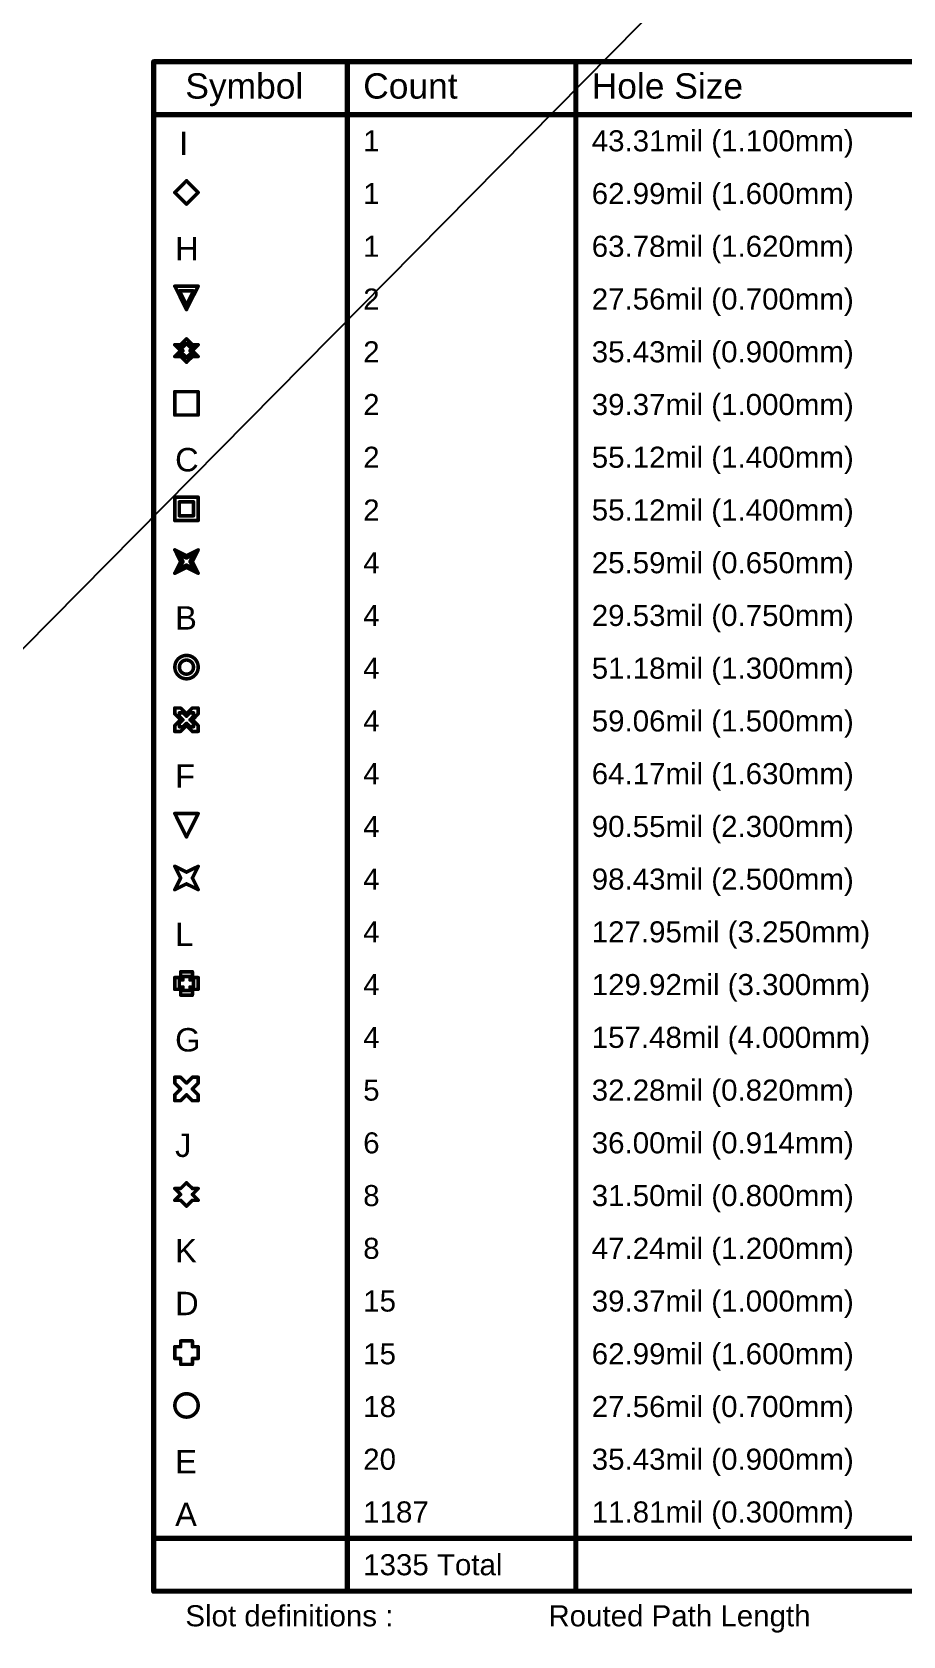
# Model space of a CAD drawing. Header units: inches. Extents: x 0 to 5271, y 0 to 5417.
# Drawn here: x 129.6 to 192.5, y 143.2 to 259 of the extents above; entities that cross this region are included whole.
import ezdxf

# ---------------------------------------------------------------- set-up
doc = ezdxf.new("R2010")
doc.units = ezdxf.units.IN
doc.layers.add('Bottom Solder', color=6, linetype='Continuous')
doc.layers.add('Drill Drawing', color=1, linetype='Continuous')
doc.styles.add('Arial', font='', dxfattribs={"height": 0.2})
doc.styles.get('Arial').set_extended_font_data('Arial')

# ---------------------------------------------------------------- blocks, each defined once
blk = doc.blocks.new('P____PAK_SO_8_B_128')
at = {"layer": 'Bottom Solder'}
blk.add_line((-0.42, 2.19), (-5326.47, 5267.06), dxfattribs=at)

msp = doc.modelspace()

# ---------------------------------------------------------------- linework, layer by layer
at = {"layer": 'Drill Drawing'}
for points in [[(138.37, 256.89, 0.381, 0.381, 0), (448.51, 256.89, 0.381, 0.381, 0)], [(138.37, 146.4, 0.381, 0.381, 0), (138.37, 256.89, 0.381, 0.381, 0)], [(152.36, 146.4, 0.381, 0.381, 0), (152.36, 256.89, 0.381, 0.381, 0)], [(168.86, 146.4, 0.381, 0.381, 0), (168.86, 256.89, 0.381, 0.381, 0)], [(138.37, 253.08, 0.381, 0.381, 0), (448.51, 253.08, 0.381, 0.381, 0)], [(139.89, 247.45, 0.254, 0.254, 0), (140.73, 248.3, 0.254, 0.254, 0)], [(140.73, 248.3, 0.254, 0.254, 0), (141.58, 247.45, 0.254, 0.254, 0)], [(139.89, 247.45, 0.254, 0.254, 0), (140.73, 246.61, 0.254, 0.254, 0)], [(140.73, 246.61, 0.254, 0.254, 0), (141.58, 247.45, 0.254, 0.254, 0)], [(139.89, 240.68, 0.254, 0.254, 0), (141.58, 240.68, 0.254, 0.254, 0)], [(139.89, 240.68, 0.254, 0.254, 0), (140.73, 238.99, 0.254, 0.254, 0)], [(140.22, 240.34, 0.254, 0.254, 0), (141.24, 240.34, 0.254, 0.254, 0)], [(140.22, 240.34, 0.254, 0.254, 0), (140.73, 239.33, 0.254, 0.254, 0)], [(140.73, 238.99, 0.254, 0.254, 0), (141.58, 240.68, 0.254, 0.254, 0)], [(140.73, 239.33, 0.254, 0.254, 0), (141.24, 240.34, 0.254, 0.254, 0)], [(139.89, 236.45, 0.254, 0.254, 0), (140.31, 236.02, 0.254, 0.254, 0)], [(139.89, 236.45, 0.254, 0.254, 0), (140.31, 236.45, 0.254, 0.254, 0)], [(140.22, 236.28, 0.254, 0.254, 0), (140.48, 236.02, 0.254, 0.254, 0)], [(140.22, 236.28, 0.254, 0.254, 0), (140.48, 236.28, 0.254, 0.254, 0)], [(140.31, 236.45, 0.254, 0.254, 0), (140.73, 236.87, 0.254, 0.254, 0)], [(140.48, 236.28, 0.254, 0.254, 0), (140.73, 236.53, 0.254, 0.254, 0)], [(140.73, 236.87, 0.254, 0.254, 0), (141.16, 236.45, 0.254, 0.254, 0)], [(140.73, 236.53, 0.254, 0.254, 0), (140.99, 236.28, 0.254, 0.254, 0)], [(140.99, 236.28, 0.254, 0.254, 0), (141.24, 236.28, 0.254, 0.254, 0)], [(140.99, 236.02, 0.254, 0.254, 0), (141.24, 236.28, 0.254, 0.254, 0)], [(141.16, 236.45, 0.254, 0.254, 0), (141.58, 236.45, 0.254, 0.254, 0)], [(141.16, 236.02, 0.254, 0.254, 0), (141.58, 236.45, 0.254, 0.254, 0)], [(139.89, 235.6, 0.254, 0.254, 0), (140.31, 236.02, 0.254, 0.254, 0)], [(139.89, 235.6, 0.254, 0.254, 0), (140.31, 235.6, 0.254, 0.254, 0)], [(140.22, 235.77, 0.254, 0.254, 0), (140.48, 236.02, 0.254, 0.254, 0)], [(140.22, 235.77, 0.254, 0.254, 0), (140.48, 235.77, 0.254, 0.254, 0)], [(140.31, 235.6, 0.254, 0.254, 0), (140.73, 235.18, 0.254, 0.254, 0)], [(140.48, 235.77, 0.254, 0.254, 0), (140.73, 235.52, 0.254, 0.254, 0)], [(140.73, 235.52, 0.254, 0.254, 0), (140.99, 235.77, 0.254, 0.254, 0)], [(140.73, 235.18, 0.254, 0.254, 0), (141.16, 235.6, 0.254, 0.254, 0)], [(140.99, 236.02, 0.254, 0.254, 0), (141.24, 235.77, 0.254, 0.254, 0)], [(140.99, 235.77, 0.254, 0.254, 0), (141.24, 235.77, 0.254, 0.254, 0)], [(141.16, 236.02, 0.254, 0.254, 0), (141.58, 235.6, 0.254, 0.254, 0)], [(141.16, 235.6, 0.254, 0.254, 0), (141.58, 235.6, 0.254, 0.254, 0)], [(139.89, 233.06, 0.254, 0.254, 0), (141.58, 233.06, 0.254, 0.254, 0)], [(139.89, 231.37, 0.254, 0.254, 0), (139.89, 233.06, 0.254, 0.254, 0)], [(141.58, 231.37, 0.254, 0.254, 0), (141.58, 233.06, 0.254, 0.254, 0)], [(139.89, 231.37, 0.254, 0.254, 0), (141.58, 231.37, 0.254, 0.254, 0)], [(139.89, 225.44, 0.254, 0.254, 0), (141.58, 225.44, 0.254, 0.254, 0)], [(139.89, 223.75, 0.254, 0.254, 0), (139.89, 225.44, 0.254, 0.254, 0)], [(140.22, 225.1, 0.254, 0.254, 0), (141.24, 225.1, 0.254, 0.254, 0)], [(140.22, 224.09, 0.254, 0.254, 0), (140.22, 225.1, 0.254, 0.254, 0)], [(141.24, 224.09, 0.254, 0.254, 0), (141.24, 225.1, 0.254, 0.254, 0)], [(141.58, 223.75, 0.254, 0.254, 0), (141.58, 225.44, 0.254, 0.254, 0)], [(139.89, 223.75, 0.254, 0.254, 0), (141.58, 223.75, 0.254, 0.254, 0)], [(140.22, 224.09, 0.254, 0.254, 0), (141.24, 224.09, 0.254, 0.254, 0)], [(139.89, 221.63, 0.254, 0.254, 0), (140.73, 221.21, 0.254, 0.254, 0)], [(139.89, 221.63, 0.254, 0.254, 0), (140.31, 220.78, 0.254, 0.254, 0)], [(140.22, 221.29, 0.254, 0.254, 0), (140.73, 221.04, 0.254, 0.254, 0)], [(140.22, 221.29, 0.254, 0.254, 0), (140.48, 220.78, 0.254, 0.254, 0)], [(140.73, 221.21, 0.254, 0.254, 0), (141.58, 221.63, 0.254, 0.254, 0)], [(140.73, 221.04, 0.254, 0.254, 0), (141.24, 221.29, 0.254, 0.254, 0)], [(140.99, 220.78, 0.254, 0.254, 0), (141.24, 221.29, 0.254, 0.254, 0)], [(141.16, 220.78, 0.254, 0.254, 0), (141.58, 221.63, 0.254, 0.254, 0)], [(139.89, 219.94, 0.254, 0.254, 0), (140.31, 220.78, 0.254, 0.254, 0)], [(139.89, 219.94, 0.254, 0.254, 0), (140.73, 220.36, 0.254, 0.254, 0)], [(140.22, 220.28, 0.254, 0.254, 0), (140.48, 220.78, 0.254, 0.254, 0)], [(140.22, 220.28, 0.254, 0.254, 0), (140.73, 220.53, 0.254, 0.254, 0)], [(140.73, 220.53, 0.254, 0.254, 0), (141.24, 220.28, 0.254, 0.254, 0)], [(140.73, 220.36, 0.254, 0.254, 0), (141.58, 219.94, 0.254, 0.254, 0)], [(140.99, 220.78, 0.254, 0.254, 0), (141.24, 220.28, 0.254, 0.254, 0)], [(141.16, 220.78, 0.254, 0.254, 0), (141.58, 219.94, 0.254, 0.254, 0)], [(139.89, 209.78, 0.254, 0.254, 0), (139.89, 210.2, 0.254, 0.254, 0)], [(139.89, 210.2, 0.254, 0.254, 0), (140.31, 210.2, 0.254, 0.254, 0)], [(139.89, 209.78, 0.254, 0.254, 0), (140.31, 209.35, 0.254, 0.254, 0)], [(140.22, 209.61, 0.254, 0.254, 0), (140.22, 209.86, 0.254, 0.254, 0)], [(140.22, 209.86, 0.254, 0.254, 0), (140.48, 209.86, 0.254, 0.254, 0)], [(140.22, 209.61, 0.254, 0.254, 0), (140.48, 209.35, 0.254, 0.254, 0)], [(140.31, 210.2, 0.254, 0.254, 0), (140.73, 209.78, 0.254, 0.254, 0)], [(140.48, 209.86, 0.254, 0.254, 0), (140.73, 209.61, 0.254, 0.254, 0)], [(140.73, 209.78, 0.254, 0.254, 0), (141.16, 210.2, 0.254, 0.254, 0)], [(140.73, 209.61, 0.254, 0.254, 0), (140.99, 209.86, 0.254, 0.254, 0)], [(140.99, 209.86, 0.254, 0.254, 0), (141.24, 209.86, 0.254, 0.254, 0)], [(140.99, 209.35, 0.254, 0.254, 0), (141.24, 209.61, 0.254, 0.254, 0)], [(141.16, 210.2, 0.254, 0.254, 0), (141.58, 210.2, 0.254, 0.254, 0)], [(141.16, 209.35, 0.254, 0.254, 0), (141.58, 209.78, 0.254, 0.254, 0)], [(141.24, 209.61, 0.254, 0.254, 0), (141.24, 209.86, 0.254, 0.254, 0)], [(141.58, 209.78, 0.254, 0.254, 0), (141.58, 210.2, 0.254, 0.254, 0)], [(139.89, 208.93, 0.254, 0.254, 0), (140.31, 209.35, 0.254, 0.254, 0)], [(139.89, 208.51, 0.254, 0.254, 0), (139.89, 208.93, 0.254, 0.254, 0)], [(139.89, 208.51, 0.254, 0.254, 0), (140.31, 208.51, 0.254, 0.254, 0)], [(140.22, 209.1, 0.254, 0.254, 0), (140.48, 209.35, 0.254, 0.254, 0)], [(140.22, 208.85, 0.254, 0.254, 0), (140.22, 209.1, 0.254, 0.254, 0)], [(140.22, 208.85, 0.254, 0.254, 0), (140.48, 208.85, 0.254, 0.254, 0)], [(140.31, 208.51, 0.254, 0.254, 0), (140.73, 208.93, 0.254, 0.254, 0)], [(140.48, 208.85, 0.254, 0.254, 0), (140.73, 209.1, 0.254, 0.254, 0)], [(140.73, 209.1, 0.254, 0.254, 0), (140.99, 208.85, 0.254, 0.254, 0)], [(140.73, 208.93, 0.254, 0.254, 0), (141.16, 208.51, 0.254, 0.254, 0)], [(140.99, 209.35, 0.254, 0.254, 0), (141.24, 209.1, 0.254, 0.254, 0)], [(140.99, 208.85, 0.254, 0.254, 0), (141.24, 208.85, 0.254, 0.254, 0)], [(141.16, 209.35, 0.254, 0.254, 0), (141.58, 208.93, 0.254, 0.254, 0)], [(141.16, 208.51, 0.254, 0.254, 0), (141.58, 208.51, 0.254, 0.254, 0)], [(141.24, 208.85, 0.254, 0.254, 0), (141.24, 209.1, 0.254, 0.254, 0)], [(141.58, 208.51, 0.254, 0.254, 0), (141.58, 208.93, 0.254, 0.254, 0)], [(139.89, 202.58, 0.254, 0.254, 0), (141.58, 202.58, 0.254, 0.254, 0)], [(139.89, 202.58, 0.254, 0.254, 0), (140.73, 200.89, 0.254, 0.254, 0)], [(140.73, 200.89, 0.254, 0.254, 0), (141.58, 202.58, 0.254, 0.254, 0)], [(139.89, 198.77, 0.254, 0.254, 0), (140.73, 198.35, 0.254, 0.254, 0)], [(139.89, 198.77, 0.254, 0.254, 0), (140.31, 197.92, 0.254, 0.254, 0)], [(140.73, 198.35, 0.254, 0.254, 0), (141.58, 198.77, 0.254, 0.254, 0)], [(141.16, 197.92, 0.254, 0.254, 0), (141.58, 198.77, 0.254, 0.254, 0)], [(139.89, 197.08, 0.254, 0.254, 0), (140.31, 197.92, 0.254, 0.254, 0)], [(139.89, 197.08, 0.254, 0.254, 0), (140.73, 197.5, 0.254, 0.254, 0)], [(140.73, 197.5, 0.254, 0.254, 0), (141.58, 197.08, 0.254, 0.254, 0)], [(141.16, 197.92, 0.254, 0.254, 0), (141.58, 197.08, 0.254, 0.254, 0)], [(140.31, 190.73, 0.254, 0.254, 0), (140.31, 191.15, 0.254, 0.254, 0)], [(140.31, 191.15, 0.254, 0.254, 0), (141.16, 191.15, 0.254, 0.254, 0)], [(141.16, 190.73, 0.254, 0.254, 0), (141.16, 191.15, 0.254, 0.254, 0)], [(139.89, 189.88, 0.254, 0.254, 0), (139.89, 190.73, 0.254, 0.254, 0)], [(139.89, 190.73, 0.254, 0.254, 0), (140.31, 190.73, 0.254, 0.254, 0)], [(140.22, 190.05, 0.254, 0.254, 0), (140.22, 190.56, 0.254, 0.254, 0)], [(140.22, 190.56, 0.254, 0.254, 0), (140.48, 190.56, 0.254, 0.254, 0)], [(140.22, 190.05, 0.254, 0.254, 0), (140.48, 190.05, 0.254, 0.254, 0)], [(140.48, 190.56, 0.254, 0.254, 0), (140.48, 190.81, 0.254, 0.254, 0)], [(140.48, 190.81, 0.254, 0.254, 0), (140.99, 190.81, 0.254, 0.254, 0)], [(140.48, 189.8, 0.254, 0.254, 0), (140.48, 190.05, 0.254, 0.254, 0)], [(140.99, 190.56, 0.254, 0.254, 0), (140.99, 190.81, 0.254, 0.254, 0)], [(140.99, 190.56, 0.254, 0.254, 0), (141.24, 190.56, 0.254, 0.254, 0)], [(140.99, 190.05, 0.254, 0.254, 0), (141.24, 190.05, 0.254, 0.254, 0)], [(140.99, 189.8, 0.254, 0.254, 0), (140.99, 190.05, 0.254, 0.254, 0)], [(141.16, 190.73, 0.254, 0.254, 0), (141.58, 190.73, 0.254, 0.254, 0)], [(141.24, 190.05, 0.254, 0.254, 0), (141.24, 190.56, 0.254, 0.254, 0)], [(141.58, 189.88, 0.254, 0.254, 0), (141.58, 190.73, 0.254, 0.254, 0)], [(139.89, 189.88, 0.254, 0.254, 0), (140.31, 189.88, 0.254, 0.254, 0)], [(140.31, 189.46, 0.254, 0.254, 0), (140.31, 189.88, 0.254, 0.254, 0)], [(140.31, 189.46, 0.254, 0.254, 0), (141.16, 189.46, 0.254, 0.254, 0)], [(140.48, 189.8, 0.254, 0.254, 0), (140.99, 189.8, 0.254, 0.254, 0)], [(141.16, 189.88, 0.254, 0.254, 0), (141.58, 189.88, 0.254, 0.254, 0)], [(141.16, 189.46, 0.254, 0.254, 0), (141.16, 189.88, 0.254, 0.254, 0)], [(139.89, 183.11, 0.254, 0.254, 0), (139.89, 183.53, 0.254, 0.254, 0)], [(139.89, 183.53, 0.254, 0.254, 0), (140.31, 183.53, 0.254, 0.254, 0)], [(139.89, 183.11, 0.254, 0.254, 0), (140.31, 182.68, 0.254, 0.254, 0)], [(140.31, 183.53, 0.254, 0.254, 0), (140.73, 183.11, 0.254, 0.254, 0)], [(140.73, 183.11, 0.254, 0.254, 0), (141.16, 183.53, 0.254, 0.254, 0)], [(141.16, 183.53, 0.254, 0.254, 0), (141.58, 183.53, 0.254, 0.254, 0)], [(141.16, 182.68, 0.254, 0.254, 0), (141.58, 183.11, 0.254, 0.254, 0)], [(141.58, 183.11, 0.254, 0.254, 0), (141.58, 183.53, 0.254, 0.254, 0)], [(139.89, 182.26, 0.254, 0.254, 0), (140.31, 182.68, 0.254, 0.254, 0)], [(139.89, 181.84, 0.254, 0.254, 0), (139.89, 182.26, 0.254, 0.254, 0)], [(139.89, 181.84, 0.254, 0.254, 0), (140.31, 181.84, 0.254, 0.254, 0)], [(140.31, 181.84, 0.254, 0.254, 0), (140.73, 182.26, 0.254, 0.254, 0)], [(140.73, 182.26, 0.254, 0.254, 0), (141.16, 181.84, 0.254, 0.254, 0)], [(141.16, 182.68, 0.254, 0.254, 0), (141.58, 182.26, 0.254, 0.254, 0)], [(141.16, 181.84, 0.254, 0.254, 0), (141.58, 181.84, 0.254, 0.254, 0)], [(141.58, 181.84, 0.254, 0.254, 0), (141.58, 182.26, 0.254, 0.254, 0)], [(139.89, 175.49, 0.254, 0.254, 0), (140.31, 175.06, 0.254, 0.254, 0)], [(139.89, 175.49, 0.254, 0.254, 0), (140.31, 175.49, 0.254, 0.254, 0)], [(139.89, 174.64, 0.254, 0.254, 0), (140.31, 175.06, 0.254, 0.254, 0)], [(140.31, 175.49, 0.254, 0.254, 0), (140.73, 175.91, 0.254, 0.254, 0)], [(140.73, 175.91, 0.254, 0.254, 0), (141.16, 175.49, 0.254, 0.254, 0)], [(141.16, 175.49, 0.254, 0.254, 0), (141.58, 175.49, 0.254, 0.254, 0)], [(141.16, 175.06, 0.254, 0.254, 0), (141.58, 175.49, 0.254, 0.254, 0)], [(141.16, 175.06, 0.254, 0.254, 0), (141.58, 174.64, 0.254, 0.254, 0)], [(139.89, 174.64, 0.254, 0.254, 0), (140.31, 174.64, 0.254, 0.254, 0)], [(140.31, 174.64, 0.254, 0.254, 0), (140.73, 174.22, 0.254, 0.254, 0)], [(140.73, 174.22, 0.254, 0.254, 0), (141.16, 174.64, 0.254, 0.254, 0)], [(141.16, 174.64, 0.254, 0.254, 0), (141.58, 174.64, 0.254, 0.254, 0)], [(140.31, 164.06, 0.254, 0.254, 0), (140.31, 164.48, 0.254, 0.254, 0)], [(140.31, 164.48, 0.254, 0.254, 0), (141.16, 164.48, 0.254, 0.254, 0)], [(141.16, 164.06, 0.254, 0.254, 0), (141.16, 164.48, 0.254, 0.254, 0)], [(139.89, 163.21, 0.254, 0.254, 0), (139.89, 164.06, 0.254, 0.254, 0)], [(139.89, 164.06, 0.254, 0.254, 0), (140.31, 164.06, 0.254, 0.254, 0)], [(141.16, 164.06, 0.254, 0.254, 0), (141.58, 164.06, 0.254, 0.254, 0)], [(141.58, 163.21, 0.254, 0.254, 0), (141.58, 164.06, 0.254, 0.254, 0)], [(139.89, 163.21, 0.254, 0.254, 0), (140.31, 163.21, 0.254, 0.254, 0)], [(140.31, 162.79, 0.254, 0.254, 0), (140.31, 163.21, 0.254, 0.254, 0)], [(140.31, 162.79, 0.254, 0.254, 0), (141.16, 162.79, 0.254, 0.254, 0)], [(141.16, 163.21, 0.254, 0.254, 0), (141.58, 163.21, 0.254, 0.254, 0)], [(141.16, 162.79, 0.254, 0.254, 0), (141.16, 163.21, 0.254, 0.254, 0)], [(138.37, 150.21, 0.381, 0.381, 0), (448.51, 150.21, 0.381, 0.381, 0)], [(138.37, 146.4, 0.381, 0.381, 0), (448.51, 146.4, 0.381, 0.381, 0)]]:
    msp.add_lwpolyline(points, format="xyseb", dxfattribs=at)
for points in [[(138.27, 256.89, 0.191, 0.191, 1), (138.46, 256.89, 0.191, 0.191, 1)], [(138.27, 256.89, 0.191, 0.191, 1), (138.46, 256.89, 0.191, 0.191, 1)], [(152.26, 256.89, 0.191, 0.191, 1), (152.45, 256.89, 0.191, 0.191, 1)], [(168.77, 256.89, 0.191, 0.191, 1), (168.96, 256.89, 0.191, 0.191, 1)], [(138.27, 253.08, 0.191, 0.191, 1), (138.46, 253.08, 0.191, 0.191, 1)], [(140.67, 248.3, 0.127, 0.127, 1), (140.8, 248.3, 0.127, 0.127, 1)], [(140.67, 248.3, 0.127, 0.127, 1), (140.8, 248.3, 0.127, 0.127, 1)], [(139.82, 247.45, 0.127, 0.127, 1), (139.95, 247.45, 0.127, 0.127, 1)], [(139.82, 247.45, 0.127, 0.127, 1), (139.95, 247.45, 0.127, 0.127, 1)], [(141.52, 247.45, 0.127, 0.127, 1), (141.64, 247.45, 0.127, 0.127, 1)], [(141.52, 247.45, 0.127, 0.127, 1), (141.64, 247.45, 0.127, 0.127, 1)], [(140.67, 246.61, 0.127, 0.127, 1), (140.8, 246.61, 0.127, 0.127, 1)], [(140.67, 246.61, 0.127, 0.127, 1), (140.8, 246.61, 0.127, 0.127, 1)], [(139.82, 240.68, 0.127, 0.127, 1), (139.95, 240.68, 0.127, 0.127, 1)], [(139.82, 240.68, 0.127, 0.127, 1), (139.95, 240.68, 0.127, 0.127, 1)], [(140.16, 240.34, 0.127, 0.127, 1), (140.29, 240.34, 0.127, 0.127, 1)], [(140.16, 240.34, 0.127, 0.127, 1), (140.29, 240.34, 0.127, 0.127, 1)], [(141.18, 240.34, 0.127, 0.127, 1), (141.3, 240.34, 0.127, 0.127, 1)], [(141.18, 240.34, 0.127, 0.127, 1), (141.3, 240.34, 0.127, 0.127, 1)], [(141.52, 240.68, 0.127, 0.127, 1), (141.64, 240.68, 0.127, 0.127, 1)], [(141.52, 240.68, 0.127, 0.127, 1), (141.64, 240.68, 0.127, 0.127, 1)], [(140.67, 239.33, 0.127, 0.127, 1), (140.8, 239.33, 0.127, 0.127, 1)], [(140.67, 239.33, 0.127, 0.127, 1), (140.8, 239.33, 0.127, 0.127, 1)], [(140.67, 238.99, 0.127, 0.127, 1), (140.8, 238.99, 0.127, 0.127, 1)], [(140.67, 238.99, 0.127, 0.127, 1), (140.8, 238.99, 0.127, 0.127, 1)], [(139.82, 236.45, 0.127, 0.127, 1), (139.95, 236.45, 0.127, 0.127, 1)], [(139.82, 236.45, 0.127, 0.127, 1), (139.95, 236.45, 0.127, 0.127, 1)], [(140.16, 236.28, 0.127, 0.127, 1), (140.29, 236.28, 0.127, 0.127, 1)], [(140.16, 236.28, 0.127, 0.127, 1), (140.29, 236.28, 0.127, 0.127, 1)], [(140.25, 236.45, 0.127, 0.127, 1), (140.37, 236.45, 0.127, 0.127, 1)], [(140.25, 236.45, 0.127, 0.127, 1), (140.37, 236.45, 0.127, 0.127, 1)], [(140.41, 236.28, 0.127, 0.127, 1), (140.54, 236.28, 0.127, 0.127, 1)], [(140.41, 236.28, 0.127, 0.127, 1), (140.54, 236.28, 0.127, 0.127, 1)], [(140.67, 236.87, 0.127, 0.127, 1), (140.8, 236.87, 0.127, 0.127, 1)], [(140.67, 236.87, 0.127, 0.127, 1), (140.8, 236.87, 0.127, 0.127, 1)], [(140.67, 236.53, 0.127, 0.127, 1), (140.8, 236.53, 0.127, 0.127, 1)], [(140.67, 236.53, 0.127, 0.127, 1), (140.8, 236.53, 0.127, 0.127, 1)], [(140.92, 236.28, 0.127, 0.127, 1), (141.05, 236.28, 0.127, 0.127, 1)], [(140.92, 236.28, 0.127, 0.127, 1), (141.05, 236.28, 0.127, 0.127, 1)], [(141.09, 236.45, 0.127, 0.127, 1), (141.22, 236.45, 0.127, 0.127, 1)], [(141.09, 236.45, 0.127, 0.127, 1), (141.22, 236.45, 0.127, 0.127, 1)], [(141.18, 236.28, 0.127, 0.127, 1), (141.3, 236.28, 0.127, 0.127, 1)], [(141.18, 236.28, 0.127, 0.127, 1), (141.3, 236.28, 0.127, 0.127, 1)], [(141.52, 236.45, 0.127, 0.127, 1), (141.64, 236.45, 0.127, 0.127, 1)], [(141.52, 236.45, 0.127, 0.127, 1), (141.64, 236.45, 0.127, 0.127, 1)], [(139.82, 235.6, 0.127, 0.127, 1), (139.95, 235.6, 0.127, 0.127, 1)], [(139.82, 235.6, 0.127, 0.127, 1), (139.95, 235.6, 0.127, 0.127, 1)], [(140.16, 235.77, 0.127, 0.127, 1), (140.29, 235.77, 0.127, 0.127, 1)], [(140.16, 235.77, 0.127, 0.127, 1), (140.29, 235.77, 0.127, 0.127, 1)], [(140.25, 236.02, 0.127, 0.127, 1), (140.37, 236.02, 0.127, 0.127, 1)], [(140.25, 236.02, 0.127, 0.127, 1), (140.37, 236.02, 0.127, 0.127, 1)], [(140.25, 235.6, 0.127, 0.127, 1), (140.37, 235.6, 0.127, 0.127, 1)], [(140.25, 235.6, 0.127, 0.127, 1), (140.37, 235.6, 0.127, 0.127, 1)], [(140.41, 236.02, 0.127, 0.127, 1), (140.54, 236.02, 0.127, 0.127, 1)], [(140.41, 236.02, 0.127, 0.127, 1), (140.54, 236.02, 0.127, 0.127, 1)], [(140.41, 235.77, 0.127, 0.127, 1), (140.54, 235.77, 0.127, 0.127, 1)], [(140.41, 235.77, 0.127, 0.127, 1), (140.54, 235.77, 0.127, 0.127, 1)], [(140.67, 235.52, 0.127, 0.127, 1), (140.8, 235.52, 0.127, 0.127, 1)], [(140.67, 235.52, 0.127, 0.127, 1), (140.8, 235.52, 0.127, 0.127, 1)], [(140.67, 235.18, 0.127, 0.127, 1), (140.8, 235.18, 0.127, 0.127, 1)], [(140.67, 235.18, 0.127, 0.127, 1), (140.8, 235.18, 0.127, 0.127, 1)], [(140.92, 236.02, 0.127, 0.127, 1), (141.05, 236.02, 0.127, 0.127, 1)], [(140.92, 236.02, 0.127, 0.127, 1), (141.05, 236.02, 0.127, 0.127, 1)], [(140.92, 235.77, 0.127, 0.127, 1), (141.05, 235.77, 0.127, 0.127, 1)], [(140.92, 235.77, 0.127, 0.127, 1), (141.05, 235.77, 0.127, 0.127, 1)], [(141.09, 236.02, 0.127, 0.127, 1), (141.22, 236.02, 0.127, 0.127, 1)], [(141.09, 236.02, 0.127, 0.127, 1), (141.22, 236.02, 0.127, 0.127, 1)], [(141.09, 235.6, 0.127, 0.127, 1), (141.22, 235.6, 0.127, 0.127, 1)], [(141.09, 235.6, 0.127, 0.127, 1), (141.22, 235.6, 0.127, 0.127, 1)], [(141.18, 235.77, 0.127, 0.127, 1), (141.3, 235.77, 0.127, 0.127, 1)], [(141.18, 235.77, 0.127, 0.127, 1), (141.3, 235.77, 0.127, 0.127, 1)], [(141.52, 235.6, 0.127, 0.127, 1), (141.64, 235.6, 0.127, 0.127, 1)], [(141.52, 235.6, 0.127, 0.127, 1), (141.64, 235.6, 0.127, 0.127, 1)], [(139.82, 233.06, 0.127, 0.127, 1), (139.95, 233.06, 0.127, 0.127, 1)], [(139.82, 233.06, 0.127, 0.127, 1), (139.95, 233.06, 0.127, 0.127, 1)], [(141.52, 233.06, 0.127, 0.127, 1), (141.64, 233.06, 0.127, 0.127, 1)], [(141.52, 233.06, 0.127, 0.127, 1), (141.64, 233.06, 0.127, 0.127, 1)], [(139.82, 231.37, 0.127, 0.127, 1), (139.95, 231.37, 0.127, 0.127, 1)], [(139.82, 231.37, 0.127, 0.127, 1), (139.95, 231.37, 0.127, 0.127, 1)], [(141.52, 231.37, 0.127, 0.127, 1), (141.64, 231.37, 0.127, 0.127, 1)], [(141.52, 231.37, 0.127, 0.127, 1), (141.64, 231.37, 0.127, 0.127, 1)], [(139.82, 225.44, 0.127, 0.127, 1), (139.95, 225.44, 0.127, 0.127, 1)], [(139.82, 225.44, 0.127, 0.127, 1), (139.95, 225.44, 0.127, 0.127, 1)], [(140.16, 225.1, 0.127, 0.127, 1), (140.29, 225.1, 0.127, 0.127, 1)], [(140.16, 225.1, 0.127, 0.127, 1), (140.29, 225.1, 0.127, 0.127, 1)], [(141.18, 225.1, 0.127, 0.127, 1), (141.3, 225.1, 0.127, 0.127, 1)], [(141.18, 225.1, 0.127, 0.127, 1), (141.3, 225.1, 0.127, 0.127, 1)], [(141.52, 225.44, 0.127, 0.127, 1), (141.64, 225.44, 0.127, 0.127, 1)], [(141.52, 225.44, 0.127, 0.127, 1), (141.64, 225.44, 0.127, 0.127, 1)], [(139.82, 223.75, 0.127, 0.127, 1), (139.95, 223.75, 0.127, 0.127, 1)], [(139.82, 223.75, 0.127, 0.127, 1), (139.95, 223.75, 0.127, 0.127, 1)], [(140.16, 224.09, 0.127, 0.127, 1), (140.29, 224.09, 0.127, 0.127, 1)], [(140.16, 224.09, 0.127, 0.127, 1), (140.29, 224.09, 0.127, 0.127, 1)], [(141.18, 224.09, 0.127, 0.127, 1), (141.3, 224.09, 0.127, 0.127, 1)], [(141.18, 224.09, 0.127, 0.127, 1), (141.3, 224.09, 0.127, 0.127, 1)], [(141.52, 223.75, 0.127, 0.127, 1), (141.64, 223.75, 0.127, 0.127, 1)], [(141.52, 223.75, 0.127, 0.127, 1), (141.64, 223.75, 0.127, 0.127, 1)], [(139.82, 221.63, 0.127, 0.127, 1), (139.95, 221.63, 0.127, 0.127, 1)], [(139.82, 221.63, 0.127, 0.127, 1), (139.95, 221.63, 0.127, 0.127, 1)], [(140.16, 221.29, 0.127, 0.127, 1), (140.29, 221.29, 0.127, 0.127, 1)], [(140.16, 221.29, 0.127, 0.127, 1), (140.29, 221.29, 0.127, 0.127, 1)], [(140.67, 221.21, 0.127, 0.127, 1), (140.8, 221.21, 0.127, 0.127, 1)], [(140.67, 221.21, 0.127, 0.127, 1), (140.8, 221.21, 0.127, 0.127, 1)], [(141.18, 221.29, 0.127, 0.127, 1), (141.3, 221.29, 0.127, 0.127, 1)], [(141.18, 221.29, 0.127, 0.127, 1), (141.3, 221.29, 0.127, 0.127, 1)], [(141.52, 221.63, 0.127, 0.127, 1), (141.64, 221.63, 0.127, 0.127, 1)], [(141.52, 221.63, 0.127, 0.127, 1), (141.64, 221.63, 0.127, 0.127, 1)], [(140.16, 220.28, 0.127, 0.127, 1), (140.29, 220.28, 0.127, 0.127, 1)], [(140.16, 220.28, 0.127, 0.127, 1), (140.29, 220.28, 0.127, 0.127, 1)], [(140.25, 220.78, 0.127, 0.127, 1), (140.37, 220.78, 0.127, 0.127, 1)], [(140.25, 220.78, 0.127, 0.127, 1), (140.37, 220.78, 0.127, 0.127, 1)], [(140.41, 220.78, 0.127, 0.127, 1), (140.54, 220.78, 0.127, 0.127, 1)], [(140.41, 220.78, 0.127, 0.127, 1), (140.54, 220.78, 0.127, 0.127, 1)], [(140.67, 221.04, 0.127, 0.127, 1), (140.8, 221.04, 0.127, 0.127, 1)], [(140.67, 221.04, 0.127, 0.127, 1), (140.8, 221.04, 0.127, 0.127, 1)], [(140.67, 220.53, 0.127, 0.127, 1), (140.8, 220.53, 0.127, 0.127, 1)], [(140.67, 220.53, 0.127, 0.127, 1), (140.8, 220.53, 0.127, 0.127, 1)], [(140.67, 220.36, 0.127, 0.127, 1), (140.8, 220.36, 0.127, 0.127, 1)], [(140.67, 220.36, 0.127, 0.127, 1), (140.8, 220.36, 0.127, 0.127, 1)], [(140.92, 220.78, 0.127, 0.127, 1), (141.05, 220.78, 0.127, 0.127, 1)], [(140.92, 220.78, 0.127, 0.127, 1), (141.05, 220.78, 0.127, 0.127, 1)], [(141.09, 220.78, 0.127, 0.127, 1), (141.22, 220.78, 0.127, 0.127, 1)], [(141.09, 220.78, 0.127, 0.127, 1), (141.22, 220.78, 0.127, 0.127, 1)], [(141.18, 220.28, 0.127, 0.127, 1), (141.3, 220.28, 0.127, 0.127, 1)], [(141.18, 220.28, 0.127, 0.127, 1), (141.3, 220.28, 0.127, 0.127, 1)], [(139.82, 219.94, 0.127, 0.127, 1), (139.95, 219.94, 0.127, 0.127, 1)], [(139.82, 219.94, 0.127, 0.127, 1), (139.95, 219.94, 0.127, 0.127, 1)], [(141.52, 219.94, 0.127, 0.127, 1), (141.64, 219.94, 0.127, 0.127, 1)], [(141.52, 219.94, 0.127, 0.127, 1), (141.64, 219.94, 0.127, 0.127, 1)], [(141.58, 213.16, 0.254, 0.254, 1), (139.89, 213.16, 0.254, 0.254, 1)], [(139.82, 213.16, 0.127, 0.127, 1), (139.95, 213.16, 0.127, 0.127, 1)], [(141.24, 213.16, 0.254, 0.254, 1), (140.22, 213.16, 0.254, 0.254, 1)], [(140.16, 213.16, 0.127, 0.127, 1), (140.29, 213.16, 0.127, 0.127, 1)], [(141.18, 213.16, 0.127, 0.127, 1), (141.3, 213.16, 0.127, 0.127, 1)], [(141.52, 213.16, 0.127, 0.127, 1), (141.64, 213.16, 0.127, 0.127, 1)], [(139.82, 210.2, 0.127, 0.127, 1), (139.95, 210.2, 0.127, 0.127, 1)], [(139.82, 210.2, 0.127, 0.127, 1), (139.95, 210.2, 0.127, 0.127, 1)], [(139.82, 209.78, 0.127, 0.127, 1), (139.95, 209.78, 0.127, 0.127, 1)], [(139.82, 209.78, 0.127, 0.127, 1), (139.95, 209.78, 0.127, 0.127, 1)], [(140.16, 209.86, 0.127, 0.127, 1), (140.29, 209.86, 0.127, 0.127, 1)], [(140.16, 209.86, 0.127, 0.127, 1), (140.29, 209.86, 0.127, 0.127, 1)], [(140.16, 209.61, 0.127, 0.127, 1), (140.29, 209.61, 0.127, 0.127, 1)], [(140.16, 209.61, 0.127, 0.127, 1), (140.29, 209.61, 0.127, 0.127, 1)], [(140.25, 210.2, 0.127, 0.127, 1), (140.37, 210.2, 0.127, 0.127, 1)], [(140.25, 210.2, 0.127, 0.127, 1), (140.37, 210.2, 0.127, 0.127, 1)], [(140.41, 209.86, 0.127, 0.127, 1), (140.54, 209.86, 0.127, 0.127, 1)], [(140.41, 209.86, 0.127, 0.127, 1), (140.54, 209.86, 0.127, 0.127, 1)], [(140.67, 209.78, 0.127, 0.127, 1), (140.8, 209.78, 0.127, 0.127, 1)], [(140.67, 209.78, 0.127, 0.127, 1), (140.8, 209.78, 0.127, 0.127, 1)], [(140.67, 209.61, 0.127, 0.127, 1), (140.8, 209.61, 0.127, 0.127, 1)], [(140.67, 209.61, 0.127, 0.127, 1), (140.8, 209.61, 0.127, 0.127, 1)], [(140.92, 209.86, 0.127, 0.127, 1), (141.05, 209.86, 0.127, 0.127, 1)], [(140.92, 209.86, 0.127, 0.127, 1), (141.05, 209.86, 0.127, 0.127, 1)], [(141.09, 210.2, 0.127, 0.127, 1), (141.22, 210.2, 0.127, 0.127, 1)], [(141.09, 210.2, 0.127, 0.127, 1), (141.22, 210.2, 0.127, 0.127, 1)], [(141.18, 209.86, 0.127, 0.127, 1), (141.3, 209.86, 0.127, 0.127, 1)], [(141.18, 209.86, 0.127, 0.127, 1), (141.3, 209.86, 0.127, 0.127, 1)], [(141.18, 209.61, 0.127, 0.127, 1), (141.3, 209.61, 0.127, 0.127, 1)], [(141.18, 209.61, 0.127, 0.127, 1), (141.3, 209.61, 0.127, 0.127, 1)], [(141.52, 210.2, 0.127, 0.127, 1), (141.64, 210.2, 0.127, 0.127, 1)], [(141.52, 210.2, 0.127, 0.127, 1), (141.64, 210.2, 0.127, 0.127, 1)], [(141.52, 209.78, 0.127, 0.127, 1), (141.64, 209.78, 0.127, 0.127, 1)], [(141.52, 209.78, 0.127, 0.127, 1), (141.64, 209.78, 0.127, 0.127, 1)], [(139.82, 208.93, 0.127, 0.127, 1), (139.95, 208.93, 0.127, 0.127, 1)], [(139.82, 208.93, 0.127, 0.127, 1), (139.95, 208.93, 0.127, 0.127, 1)], [(139.82, 208.51, 0.127, 0.127, 1), (139.95, 208.51, 0.127, 0.127, 1)], [(139.82, 208.51, 0.127, 0.127, 1), (139.95, 208.51, 0.127, 0.127, 1)], [(140.16, 209.1, 0.127, 0.127, 1), (140.29, 209.1, 0.127, 0.127, 1)], [(140.16, 209.1, 0.127, 0.127, 1), (140.29, 209.1, 0.127, 0.127, 1)], [(140.16, 208.85, 0.127, 0.127, 1), (140.29, 208.85, 0.127, 0.127, 1)], [(140.16, 208.85, 0.127, 0.127, 1), (140.29, 208.85, 0.127, 0.127, 1)], [(140.25, 209.35, 0.127, 0.127, 1), (140.37, 209.35, 0.127, 0.127, 1)], [(140.25, 209.35, 0.127, 0.127, 1), (140.37, 209.35, 0.127, 0.127, 1)], [(140.25, 208.51, 0.127, 0.127, 1), (140.37, 208.51, 0.127, 0.127, 1)], [(140.25, 208.51, 0.127, 0.127, 1), (140.37, 208.51, 0.127, 0.127, 1)], [(140.41, 209.35, 0.127, 0.127, 1), (140.54, 209.35, 0.127, 0.127, 1)], [(140.41, 209.35, 0.127, 0.127, 1), (140.54, 209.35, 0.127, 0.127, 1)], [(140.41, 208.85, 0.127, 0.127, 1), (140.54, 208.85, 0.127, 0.127, 1)], [(140.41, 208.85, 0.127, 0.127, 1), (140.54, 208.85, 0.127, 0.127, 1)], [(140.67, 209.1, 0.127, 0.127, 1), (140.8, 209.1, 0.127, 0.127, 1)], [(140.67, 209.1, 0.127, 0.127, 1), (140.8, 209.1, 0.127, 0.127, 1)], [(140.67, 208.93, 0.127, 0.127, 1), (140.8, 208.93, 0.127, 0.127, 1)], [(140.67, 208.93, 0.127, 0.127, 1), (140.8, 208.93, 0.127, 0.127, 1)], [(140.92, 209.35, 0.127, 0.127, 1), (141.05, 209.35, 0.127, 0.127, 1)], [(140.92, 209.35, 0.127, 0.127, 1), (141.05, 209.35, 0.127, 0.127, 1)], [(140.92, 208.85, 0.127, 0.127, 1), (141.05, 208.85, 0.127, 0.127, 1)], [(140.92, 208.85, 0.127, 0.127, 1), (141.05, 208.85, 0.127, 0.127, 1)], [(141.09, 209.35, 0.127, 0.127, 1), (141.22, 209.35, 0.127, 0.127, 1)], [(141.09, 209.35, 0.127, 0.127, 1), (141.22, 209.35, 0.127, 0.127, 1)], [(141.09, 208.51, 0.127, 0.127, 1), (141.22, 208.51, 0.127, 0.127, 1)], [(141.09, 208.51, 0.127, 0.127, 1), (141.22, 208.51, 0.127, 0.127, 1)], [(141.18, 209.1, 0.127, 0.127, 1), (141.3, 209.1, 0.127, 0.127, 1)], [(141.18, 209.1, 0.127, 0.127, 1), (141.3, 209.1, 0.127, 0.127, 1)], [(141.18, 208.85, 0.127, 0.127, 1), (141.3, 208.85, 0.127, 0.127, 1)], [(141.18, 208.85, 0.127, 0.127, 1), (141.3, 208.85, 0.127, 0.127, 1)], [(141.52, 208.93, 0.127, 0.127, 1), (141.64, 208.93, 0.127, 0.127, 1)], [(141.52, 208.93, 0.127, 0.127, 1), (141.64, 208.93, 0.127, 0.127, 1)], [(141.52, 208.51, 0.127, 0.127, 1), (141.64, 208.51, 0.127, 0.127, 1)], [(141.52, 208.51, 0.127, 0.127, 1), (141.64, 208.51, 0.127, 0.127, 1)], [(139.82, 202.58, 0.127, 0.127, 1), (139.95, 202.58, 0.127, 0.127, 1)], [(139.82, 202.58, 0.127, 0.127, 1), (139.95, 202.58, 0.127, 0.127, 1)], [(141.52, 202.58, 0.127, 0.127, 1), (141.64, 202.58, 0.127, 0.127, 1)], [(141.52, 202.58, 0.127, 0.127, 1), (141.64, 202.58, 0.127, 0.127, 1)], [(140.67, 200.89, 0.127, 0.127, 1), (140.8, 200.89, 0.127, 0.127, 1)], [(140.67, 200.89, 0.127, 0.127, 1), (140.8, 200.89, 0.127, 0.127, 1)], [(139.82, 198.77, 0.127, 0.127, 1), (139.95, 198.77, 0.127, 0.127, 1)], [(139.82, 198.77, 0.127, 0.127, 1), (139.95, 198.77, 0.127, 0.127, 1)], [(140.67, 198.35, 0.127, 0.127, 1), (140.8, 198.35, 0.127, 0.127, 1)], [(140.67, 198.35, 0.127, 0.127, 1), (140.8, 198.35, 0.127, 0.127, 1)], [(141.52, 198.77, 0.127, 0.127, 1), (141.64, 198.77, 0.127, 0.127, 1)], [(141.52, 198.77, 0.127, 0.127, 1), (141.64, 198.77, 0.127, 0.127, 1)], [(139.82, 197.08, 0.127, 0.127, 1), (139.95, 197.08, 0.127, 0.127, 1)], [(139.82, 197.08, 0.127, 0.127, 1), (139.95, 197.08, 0.127, 0.127, 1)], [(140.25, 197.92, 0.127, 0.127, 1), (140.37, 197.92, 0.127, 0.127, 1)], [(140.25, 197.92, 0.127, 0.127, 1), (140.37, 197.92, 0.127, 0.127, 1)], [(140.67, 197.5, 0.127, 0.127, 1), (140.8, 197.5, 0.127, 0.127, 1)], [(140.67, 197.5, 0.127, 0.127, 1), (140.8, 197.5, 0.127, 0.127, 1)], [(141.09, 197.92, 0.127, 0.127, 1), (141.22, 197.92, 0.127, 0.127, 1)], [(141.09, 197.92, 0.127, 0.127, 1), (141.22, 197.92, 0.127, 0.127, 1)], [(141.52, 197.08, 0.127, 0.127, 1), (141.64, 197.08, 0.127, 0.127, 1)], [(141.52, 197.08, 0.127, 0.127, 1), (141.64, 197.08, 0.127, 0.127, 1)], [(140.25, 191.15, 0.127, 0.127, 1), (140.37, 191.15, 0.127, 0.127, 1)], [(140.25, 191.15, 0.127, 0.127, 1), (140.37, 191.15, 0.127, 0.127, 1)], [(141.09, 191.15, 0.127, 0.127, 1), (141.22, 191.15, 0.127, 0.127, 1)], [(141.09, 191.15, 0.127, 0.127, 1), (141.22, 191.15, 0.127, 0.127, 1)], [(139.82, 190.73, 0.127, 0.127, 1), (139.95, 190.73, 0.127, 0.127, 1)], [(139.82, 190.73, 0.127, 0.127, 1), (139.95, 190.73, 0.127, 0.127, 1)], [(140.16, 190.56, 0.127, 0.127, 1), (140.29, 190.56, 0.127, 0.127, 1)], [(140.16, 190.56, 0.127, 0.127, 1), (140.29, 190.56, 0.127, 0.127, 1)], [(140.16, 190.05, 0.127, 0.127, 1), (140.29, 190.05, 0.127, 0.127, 1)], [(140.16, 190.05, 0.127, 0.127, 1), (140.29, 190.05, 0.127, 0.127, 1)], [(140.25, 190.73, 0.127, 0.127, 1), (140.37, 190.73, 0.127, 0.127, 1)], [(140.25, 190.73, 0.127, 0.127, 1), (140.37, 190.73, 0.127, 0.127, 1)], [(140.41, 190.81, 0.127, 0.127, 1), (140.54, 190.81, 0.127, 0.127, 1)], [(140.41, 190.81, 0.127, 0.127, 1), (140.54, 190.81, 0.127, 0.127, 1)], [(140.41, 190.56, 0.127, 0.127, 1), (140.54, 190.56, 0.127, 0.127, 1)], [(140.41, 190.56, 0.127, 0.127, 1), (140.54, 190.56, 0.127, 0.127, 1)], [(140.41, 190.05, 0.127, 0.127, 1), (140.54, 190.05, 0.127, 0.127, 1)], [(140.41, 190.05, 0.127, 0.127, 1), (140.54, 190.05, 0.127, 0.127, 1)], [(140.92, 190.81, 0.127, 0.127, 1), (141.05, 190.81, 0.127, 0.127, 1)], [(140.92, 190.81, 0.127, 0.127, 1), (141.05, 190.81, 0.127, 0.127, 1)], [(140.92, 190.56, 0.127, 0.127, 1), (141.05, 190.56, 0.127, 0.127, 1)], [(140.92, 190.56, 0.127, 0.127, 1), (141.05, 190.56, 0.127, 0.127, 1)], [(140.92, 190.05, 0.127, 0.127, 1), (141.05, 190.05, 0.127, 0.127, 1)], [(140.92, 190.05, 0.127, 0.127, 1), (141.05, 190.05, 0.127, 0.127, 1)], [(141.09, 190.73, 0.127, 0.127, 1), (141.22, 190.73, 0.127, 0.127, 1)], [(141.09, 190.73, 0.127, 0.127, 1), (141.22, 190.73, 0.127, 0.127, 1)], [(141.18, 190.56, 0.127, 0.127, 1), (141.3, 190.56, 0.127, 0.127, 1)], [(141.18, 190.56, 0.127, 0.127, 1), (141.3, 190.56, 0.127, 0.127, 1)], [(141.18, 190.05, 0.127, 0.127, 1), (141.3, 190.05, 0.127, 0.127, 1)], [(141.18, 190.05, 0.127, 0.127, 1), (141.3, 190.05, 0.127, 0.127, 1)], [(141.52, 190.73, 0.127, 0.127, 1), (141.64, 190.73, 0.127, 0.127, 1)], [(141.52, 190.73, 0.127, 0.127, 1), (141.64, 190.73, 0.127, 0.127, 1)], [(139.82, 189.88, 0.127, 0.127, 1), (139.95, 189.88, 0.127, 0.127, 1)], [(139.82, 189.88, 0.127, 0.127, 1), (139.95, 189.88, 0.127, 0.127, 1)], [(140.25, 189.88, 0.127, 0.127, 1), (140.37, 189.88, 0.127, 0.127, 1)], [(140.25, 189.88, 0.127, 0.127, 1), (140.37, 189.88, 0.127, 0.127, 1)], [(140.25, 189.46, 0.127, 0.127, 1), (140.37, 189.46, 0.127, 0.127, 1)], [(140.25, 189.46, 0.127, 0.127, 1), (140.37, 189.46, 0.127, 0.127, 1)], [(140.41, 189.8, 0.127, 0.127, 1), (140.54, 189.8, 0.127, 0.127, 1)], [(140.41, 189.8, 0.127, 0.127, 1), (140.54, 189.8, 0.127, 0.127, 1)], [(140.92, 189.8, 0.127, 0.127, 1), (141.05, 189.8, 0.127, 0.127, 1)], [(140.92, 189.8, 0.127, 0.127, 1), (141.05, 189.8, 0.127, 0.127, 1)], [(141.09, 189.88, 0.127, 0.127, 1), (141.22, 189.88, 0.127, 0.127, 1)], [(141.09, 189.88, 0.127, 0.127, 1), (141.22, 189.88, 0.127, 0.127, 1)], [(141.09, 189.46, 0.127, 0.127, 1), (141.22, 189.46, 0.127, 0.127, 1)], [(141.09, 189.46, 0.127, 0.127, 1), (141.22, 189.46, 0.127, 0.127, 1)], [(141.52, 189.88, 0.127, 0.127, 1), (141.64, 189.88, 0.127, 0.127, 1)], [(141.52, 189.88, 0.127, 0.127, 1), (141.64, 189.88, 0.127, 0.127, 1)], [(139.82, 183.53, 0.127, 0.127, 1), (139.95, 183.53, 0.127, 0.127, 1)], [(139.82, 183.53, 0.127, 0.127, 1), (139.95, 183.53, 0.127, 0.127, 1)], [(139.82, 183.11, 0.127, 0.127, 1), (139.95, 183.11, 0.127, 0.127, 1)], [(139.82, 183.11, 0.127, 0.127, 1), (139.95, 183.11, 0.127, 0.127, 1)], [(140.25, 183.53, 0.127, 0.127, 1), (140.37, 183.53, 0.127, 0.127, 1)], [(140.25, 183.53, 0.127, 0.127, 1), (140.37, 183.53, 0.127, 0.127, 1)], [(140.67, 183.11, 0.127, 0.127, 1), (140.8, 183.11, 0.127, 0.127, 1)], [(140.67, 183.11, 0.127, 0.127, 1), (140.8, 183.11, 0.127, 0.127, 1)], [(141.09, 183.53, 0.127, 0.127, 1), (141.22, 183.53, 0.127, 0.127, 1)], [(141.09, 183.53, 0.127, 0.127, 1), (141.22, 183.53, 0.127, 0.127, 1)], [(141.52, 183.53, 0.127, 0.127, 1), (141.64, 183.53, 0.127, 0.127, 1)], [(141.52, 183.53, 0.127, 0.127, 1), (141.64, 183.53, 0.127, 0.127, 1)], [(141.52, 183.11, 0.127, 0.127, 1), (141.64, 183.11, 0.127, 0.127, 1)], [(141.52, 183.11, 0.127, 0.127, 1), (141.64, 183.11, 0.127, 0.127, 1)], [(139.82, 182.26, 0.127, 0.127, 1), (139.95, 182.26, 0.127, 0.127, 1)], [(139.82, 182.26, 0.127, 0.127, 1), (139.95, 182.26, 0.127, 0.127, 1)], [(139.82, 181.84, 0.127, 0.127, 1), (139.95, 181.84, 0.127, 0.127, 1)], [(139.82, 181.84, 0.127, 0.127, 1), (139.95, 181.84, 0.127, 0.127, 1)], [(140.25, 182.68, 0.127, 0.127, 1), (140.37, 182.68, 0.127, 0.127, 1)], [(140.25, 182.68, 0.127, 0.127, 1), (140.37, 182.68, 0.127, 0.127, 1)], [(140.25, 181.84, 0.127, 0.127, 1), (140.37, 181.84, 0.127, 0.127, 1)], [(140.25, 181.84, 0.127, 0.127, 1), (140.37, 181.84, 0.127, 0.127, 1)], [(140.67, 182.26, 0.127, 0.127, 1), (140.8, 182.26, 0.127, 0.127, 1)], [(140.67, 182.26, 0.127, 0.127, 1), (140.8, 182.26, 0.127, 0.127, 1)], [(141.09, 182.68, 0.127, 0.127, 1), (141.22, 182.68, 0.127, 0.127, 1)], [(141.09, 182.68, 0.127, 0.127, 1), (141.22, 182.68, 0.127, 0.127, 1)], [(141.09, 181.84, 0.127, 0.127, 1), (141.22, 181.84, 0.127, 0.127, 1)], [(141.09, 181.84, 0.127, 0.127, 1), (141.22, 181.84, 0.127, 0.127, 1)], [(141.52, 182.26, 0.127, 0.127, 1), (141.64, 182.26, 0.127, 0.127, 1)], [(141.52, 182.26, 0.127, 0.127, 1), (141.64, 182.26, 0.127, 0.127, 1)], [(141.52, 181.84, 0.127, 0.127, 1), (141.64, 181.84, 0.127, 0.127, 1)], [(141.52, 181.84, 0.127, 0.127, 1), (141.64, 181.84, 0.127, 0.127, 1)], [(139.82, 175.49, 0.127, 0.127, 1), (139.95, 175.49, 0.127, 0.127, 1)], [(139.82, 175.49, 0.127, 0.127, 1), (139.95, 175.49, 0.127, 0.127, 1)], [(140.25, 175.49, 0.127, 0.127, 1), (140.37, 175.49, 0.127, 0.127, 1)], [(140.25, 175.49, 0.127, 0.127, 1), (140.37, 175.49, 0.127, 0.127, 1)], [(140.25, 175.06, 0.127, 0.127, 1), (140.37, 175.06, 0.127, 0.127, 1)], [(140.25, 175.06, 0.127, 0.127, 1), (140.37, 175.06, 0.127, 0.127, 1)], [(140.67, 175.91, 0.127, 0.127, 1), (140.8, 175.91, 0.127, 0.127, 1)], [(140.67, 175.91, 0.127, 0.127, 1), (140.8, 175.91, 0.127, 0.127, 1)], [(141.09, 175.49, 0.127, 0.127, 1), (141.22, 175.49, 0.127, 0.127, 1)], [(141.09, 175.49, 0.127, 0.127, 1), (141.22, 175.49, 0.127, 0.127, 1)], [(141.09, 175.06, 0.127, 0.127, 1), (141.22, 175.06, 0.127, 0.127, 1)], [(141.09, 175.06, 0.127, 0.127, 1), (141.22, 175.06, 0.127, 0.127, 1)], [(141.52, 175.49, 0.127, 0.127, 1), (141.64, 175.49, 0.127, 0.127, 1)], [(141.52, 175.49, 0.127, 0.127, 1), (141.64, 175.49, 0.127, 0.127, 1)], [(139.82, 174.64, 0.127, 0.127, 1), (139.95, 174.64, 0.127, 0.127, 1)], [(139.82, 174.64, 0.127, 0.127, 1), (139.95, 174.64, 0.127, 0.127, 1)], [(140.25, 174.64, 0.127, 0.127, 1), (140.37, 174.64, 0.127, 0.127, 1)], [(140.25, 174.64, 0.127, 0.127, 1), (140.37, 174.64, 0.127, 0.127, 1)], [(140.67, 174.22, 0.127, 0.127, 1), (140.8, 174.22, 0.127, 0.127, 1)], [(140.67, 174.22, 0.127, 0.127, 1), (140.8, 174.22, 0.127, 0.127, 1)], [(141.09, 174.64, 0.127, 0.127, 1), (141.22, 174.64, 0.127, 0.127, 1)], [(141.09, 174.64, 0.127, 0.127, 1), (141.22, 174.64, 0.127, 0.127, 1)], [(141.52, 174.64, 0.127, 0.127, 1), (141.64, 174.64, 0.127, 0.127, 1)], [(141.52, 174.64, 0.127, 0.127, 1), (141.64, 174.64, 0.127, 0.127, 1)], [(140.25, 164.48, 0.127, 0.127, 1), (140.37, 164.48, 0.127, 0.127, 1)], [(140.25, 164.48, 0.127, 0.127, 1), (140.37, 164.48, 0.127, 0.127, 1)], [(141.09, 164.48, 0.127, 0.127, 1), (141.22, 164.48, 0.127, 0.127, 1)], [(141.09, 164.48, 0.127, 0.127, 1), (141.22, 164.48, 0.127, 0.127, 1)], [(139.82, 164.06, 0.127, 0.127, 1), (139.95, 164.06, 0.127, 0.127, 1)], [(139.82, 164.06, 0.127, 0.127, 1), (139.95, 164.06, 0.127, 0.127, 1)], [(140.25, 164.06, 0.127, 0.127, 1), (140.37, 164.06, 0.127, 0.127, 1)], [(140.25, 164.06, 0.127, 0.127, 1), (140.37, 164.06, 0.127, 0.127, 1)], [(141.09, 164.06, 0.127, 0.127, 1), (141.22, 164.06, 0.127, 0.127, 1)], [(141.09, 164.06, 0.127, 0.127, 1), (141.22, 164.06, 0.127, 0.127, 1)], [(141.52, 164.06, 0.127, 0.127, 1), (141.64, 164.06, 0.127, 0.127, 1)], [(141.52, 164.06, 0.127, 0.127, 1), (141.64, 164.06, 0.127, 0.127, 1)], [(139.82, 163.21, 0.127, 0.127, 1), (139.95, 163.21, 0.127, 0.127, 1)], [(139.82, 163.21, 0.127, 0.127, 1), (139.95, 163.21, 0.127, 0.127, 1)], [(140.25, 163.21, 0.127, 0.127, 1), (140.37, 163.21, 0.127, 0.127, 1)], [(140.25, 163.21, 0.127, 0.127, 1), (140.37, 163.21, 0.127, 0.127, 1)], [(140.25, 162.79, 0.127, 0.127, 1), (140.37, 162.79, 0.127, 0.127, 1)], [(140.25, 162.79, 0.127, 0.127, 1), (140.37, 162.79, 0.127, 0.127, 1)], [(141.09, 163.21, 0.127, 0.127, 1), (141.22, 163.21, 0.127, 0.127, 1)], [(141.09, 163.21, 0.127, 0.127, 1), (141.22, 163.21, 0.127, 0.127, 1)], [(141.09, 162.79, 0.127, 0.127, 1), (141.22, 162.79, 0.127, 0.127, 1)], [(141.09, 162.79, 0.127, 0.127, 1), (141.22, 162.79, 0.127, 0.127, 1)], [(141.52, 163.21, 0.127, 0.127, 1), (141.64, 163.21, 0.127, 0.127, 1)], [(141.52, 163.21, 0.127, 0.127, 1), (141.64, 163.21, 0.127, 0.127, 1)], [(141.58, 159.82, 0.254, 0.254, 1), (139.89, 159.82, 0.254, 0.254, 1)], [(139.82, 159.82, 0.127, 0.127, 1), (139.95, 159.82, 0.127, 0.127, 1)], [(141.52, 159.82, 0.127, 0.127, 1), (141.64, 159.82, 0.127, 0.127, 1)], [(138.27, 150.21, 0.191, 0.191, 1), (138.46, 150.21, 0.191, 0.191, 1)], [(138.27, 146.4, 0.191, 0.191, 1), (138.46, 146.4, 0.191, 0.191, 1)], [(138.27, 146.4, 0.191, 0.191, 1), (138.46, 146.4, 0.191, 0.191, 1)], [(152.26, 146.4, 0.191, 0.191, 1), (152.45, 146.4, 0.191, 0.191, 1)], [(168.77, 146.4, 0.191, 0.191, 1), (168.96, 146.4, 0.191, 0.191, 1)]]:
    msp.add_lwpolyline(points, format="xyseb", close=True, dxfattribs=at)

# ---------------------------------------------------------------- block references
at = {"rotation": 270}
msp.add_blockref('P____PAK_SO_8_B_128', (4.19, 90.12), dxfattribs=at)

# ---------------------------------------------------------------- texts
at = {"layer": 'Drill Drawing', "style": 'Arial'}
for s, height, p in [('Symbol', 1.829, (140.65, 254.23)), ('Count', 1.829, (153.5, 254.23)), ('Hole Size', 1.829, (170.01, 254.23)), ('I', 1.69, (140.2, 250.16)), ('1', 1.52, (153.5, 250.42)), ('43.31mil (1.100mm)', 1.524, (170.01, 250.42)), ('1', 1.52, (153.5, 246.61)), ('62.99mil (1.600mm)', 1.524, (170.01, 246.61)), ('H', 1.69, (139.91, 242.54)), ('1', 1.52, (153.5, 242.8)), ('63.78mil (1.620mm)', 1.524, (170.01, 242.8)), ('2', 1.52, (153.5, 238.99)), ('27.56mil (0.700mm)', 1.524, (170.01, 238.99)), ('2', 1.52, (153.5, 235.18)), ('35.43mil (0.900mm)', 1.524, (170.01, 235.18)), ('2', 1.52, (153.5, 231.37)), ('39.37mil (1.000mm)', 1.524, (170.01, 231.37)), ('C', 1.69, (139.91, 227.3)), ('2', 1.52, (153.5, 227.56)), ('55.12mil (1.400mm)', 1.524, (170.01, 227.56)), ('2', 1.52, (153.5, 223.75)), ('55.12mil (1.400mm)', 1.524, (170.01, 223.75)), ('4', 1.52, (153.5, 219.94)), ('25.59mil (0.650mm)', 1.524, (170.01, 219.94)), ('B', 1.69, (139.91, 215.87)), ('4', 1.52, (153.5, 216.13)), ('29.53mil (0.750mm)', 1.524, (170.01, 216.13)), ('4', 1.52, (153.5, 212.32)), ('51.18mil (1.300mm)', 1.524, (170.01, 212.32)), ('4', 1.52, (153.5, 208.51)), ('59.06mil (1.500mm)', 1.524, (170.01, 208.51)), ('64.17mil (1.630mm)', 1.524, (170.01, 204.7)), ('F', 1.69, (139.91, 204.44)), ('4', 1.52, (153.5, 204.7)), ('4', 1.52, (153.5, 200.89)), ('90.55mil (2.300mm)', 1.524, (170.01, 200.89)), ('4', 1.52, (153.5, 197.08)), ('98.43mil (2.500mm)', 1.524, (170.01, 197.08)), ('L', 1.69, (139.91, 193.01)), ('4', 1.52, (153.5, 193.27)), ('127.95mil (3.250mm)', 1.524, (170.01, 193.27)), ('4', 1.52, (153.5, 189.46)), ('129.92mil (3.300mm)', 1.524, (170.01, 189.46)), ('G', 1.69, (139.91, 185.39)), ('4', 1.52, (153.5, 185.65)), ('157.48mil (4.000mm)', 1.524, (170.01, 185.65)), ('5', 1.52, (153.5, 181.84)), ('32.28mil (0.820mm)', 1.524, (170.01, 181.84)), ('36.00mil (0.914mm)', 1.524, (170.01, 178.03)), ('J', 1.69, (139.91, 177.77)), ('6', 1.52, (153.5, 178.03)), ('8', 1.52, (153.5, 174.22)), ('31.50mil (0.800mm)', 1.524, (170.01, 174.22)), ('K', 1.69, (139.91, 170.15)), ('8', 1.52, (153.5, 170.41)), ('47.24mil (1.200mm)', 1.524, (170.01, 170.41)), ('D', 1.69, (139.91, 166.34)), ('15', 1.524, (153.5, 166.6)), ('39.37mil (1.000mm)', 1.524, (170.01, 166.6)), ('15', 1.524, (153.5, 162.79)), ('62.99mil (1.600mm)', 1.524, (170.01, 162.79)), ('18', 1.524, (153.5, 158.98)), ('27.56mil (0.700mm)', 1.524, (170.01, 158.98)), ('E', 1.69, (139.91, 154.91)), ('20', 1.524, (153.5, 155.17)), ('35.43mil (0.900mm)', 1.524, (170.01, 155.17)), ('11.81mil (0.300mm)', 1.524, (170.01, 151.36)), ('A', 1.69, (139.91, 151.1)), ('1187', 1.524, (153.5, 151.36)), ('1335 Total', 1.524, (153.5, 147.55)), ('Slot definitions :', 1.524, (140.65, 143.86)), ('Routed Path Length', 1.524, (166.88, 143.86))]:
    msp.add_text(s, height=height, dxfattribs=at).set_placement(p)

doc.saveas('drawing.dxf')
